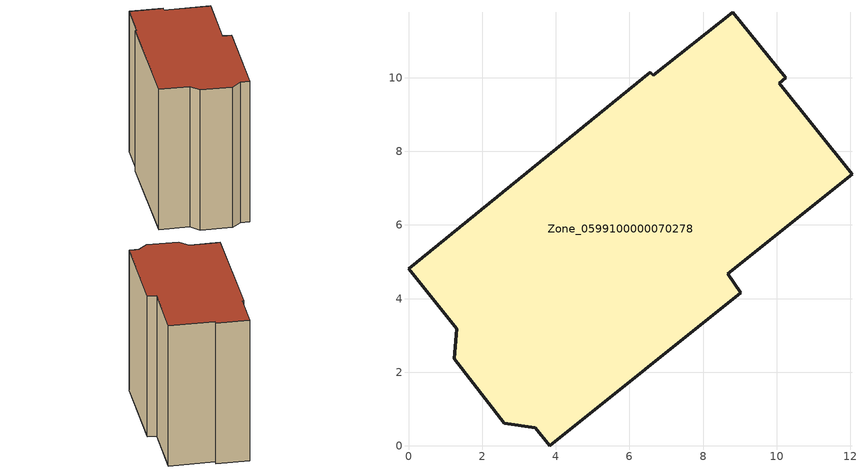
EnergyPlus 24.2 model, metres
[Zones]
Zone_0599100000070278
 floor ground (C_G): 6.64,10.06 8.8,11.78 10.24,9.99 10.06,9.85 12.04,7.37 8.67,4.67 9.02,4.16 3.83,0 3.44,0.5 2.6,0.62 1.24,2.37 1.31,3.18 0,4.81 6.57,10.14 z0
 wall outside (C_F): 1.24,2.37 2.6,0.62 3.44,0.5 3.83,0 9.02,4.16 8.67,4.67 12.04,7.37 10.06,9.85 10.24,9.99 8.8,11.78 6.64,10.06 6.57,10.14 0,4.81 1.31,3.18 1.24,2.37 z0:10.58
 roof outside (C_R): 6.57,10.14 0,4.81 1.31,3.18 1.24,2.37 2.6,0.62 3.44,0.5 3.83,0 9.02,4.16 8.67,4.67 12.04,7.37 10.06,9.85 10.24,9.99 8.8,11.78 6.64,10.06 z10.58
[BUILDING]
Pand.0599100000070278: North Axis=0; Terrain=City; Loads Convergence Tolerance Value=0.04; Temperature Convergence Tolerance Value=0.4; Solar Distribution=FullExterior; Maximum Number of Warmup Days=25; Minimum Number of Warmup Days=1
[Site:Location]
Rotterdam.The.Hague.AP_ZH_NLD Design_Conditions: Latitude=51.96; Longitude=4.45; Time Zone=1; Elevation=-4.5
[SITE:GROUNDTEMPERATURE:BUILDINGSURFACE]
18, 18, 18, 18, 18, 18, 18, 18, 18, 18, 18, 18
[MATERIAL] Thermal Absorptance=0.9; Solar Absorptance=0.7; Visible Absorptance=0.7
Name | Roughness | Thickness | Conductivity | Density | Specific Heat
G.TI.1946 | MediumSmooth | 0.15 | 1 | 540 | 1210
F.TI.1946 | Rough | 0.3 | 0.857143 | 1920 | 840
R.TI.1946 | MediumRough | 0.2 | 0.1 | 1500 | 1000
[CONSTRUCTION]
C_G: G.TI.1946
C_F: F.TI.1946
C_R: R.TI.1946
[ZONE]
Zone_0599100000070278: Type=1; Multiplier=1; Ceiling Height=Autocalculate; Volume=Autocalculate; Floor Area=autocalculate; Part of Total Floor Area=Yes
[ZONEINFILTRATION:DESIGNFLOWRATE]
Infil_Zone_0599100000070278: Zone or ZoneList or Space or SpaceList=Zone_0599100000070278; Schedule=AlwaysOn; Design Flow Rate Calculation Method=Flow/Area; Flow Rate per Floor Area=0.003; Constant Term Coefficient=1; Temperature Term Coefficient=0; Velocity Term Coefficient=0; Velocity Squared Term Coefficient=0
[HVACTEMPLATE:ZONE:IDEALLOADSAIRSYSTEM]
Zone_0599100000070278: Maximum Heating Supply Air Temperature=50; Minimum Cooling Supply Air Temperature=13; Maximum Heating Supply Air Humidity Ratio=0.0156; Minimum Cooling Supply Air Humidity Ratio=0.0077; Heating Limit=NoLimit; Cooling Limit=NoLimit; Dehumidification Control Type=ConstantSensibleHeatRatio; Cooling Sensible Heat Ratio=0.7; Dehumidification Setpoint=60; Humidification Control Type=None; Humidification Setpoint=30; Outdoor Air Method=None; Outdoor Air Flow Rate per Person=0.00944; Outdoor Air Flow Rate per Zone Floor Area=0; Outdoor Air Flow Rate per Zone=0; Demand Controlled Ventilation Type=None; Outdoor Air Economizer Type=NoEconomizer; Heat Recovery Type=None; Sensible Heat Recovery Effectiveness=0.7; Latent Heat Recovery Effectiveness=0.65
[ZONECONTROL:THERMOSTAT]
ThermostatControl_Zone_0599100000070278: Zone or ZoneList=Zone_0599100000070278; Control Type Schedule=DualSetpointControlType; Control 1=Thermostat_Zone_0599100000070278; Temperature Difference Between Cutout And Setpoint=0
[THERMOSTATSETPOINT:DUALSETPOINT]
Thermostat_Zone_0599100000070278: Heating Setpoint Temperature Schedule=HeatingSetpoint_Zone_0599100000070278; Cooling Setpoint Temperature Schedule=CoolingSetpoint_Zone_0599100000070278
[SCHEDULE:COMPACT]
HeatingSetpoint_Zone_0599100000070278: Through: 12/31, For: AllDays, Until: 24:00, 21
CoolingSetpoint_Zone_0599100000070278: Through: 12/31, For: AllDays, Until: 24:00, 24
DualSetpointControlType: Through: 12/31, For: AllDays, Until: 24:00, 4
AlwaysOn: Through: 12/31, For: AllDays, Until: 24:00, 1
